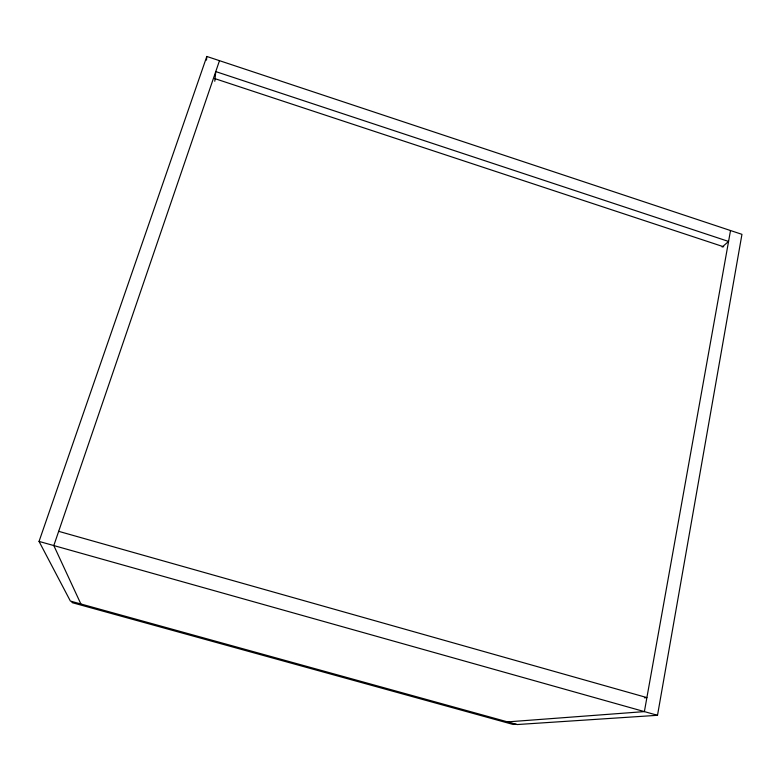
<?xml version="1.0" encoding="UTF-8"?>
<svg xmlns="http://www.w3.org/2000/svg" width="781" height="781" viewBox="0 0 781 781"><rect width="100%" height="100%" fill="white"/><g stroke="black" fill="none" stroke-linecap="round" stroke-linejoin="round"><path stroke-width="1.17" d="M206.506 60.088L206.809 56.457L741.95 234.339L657.504 715.298L517.198 724.543L70.388 601.087L39.05 541.418L206.809 56.457M214.795 81.273L215.761 71.588L728.566 241.446L722.142 247.06M730.518 230.541L644.384 711.608L507.562 721.888M219.49 60.664L53.811 545.568L80.882 603.986M644.471 697.833L646.893 697.589L58.673 531.334M516.134 724.251L513.117 724.456L72.213 602.668L71.559 601.409M39.05 541.418L657.504 715.298M214.785 78.598L723.733 246.816"/></g></svg>
